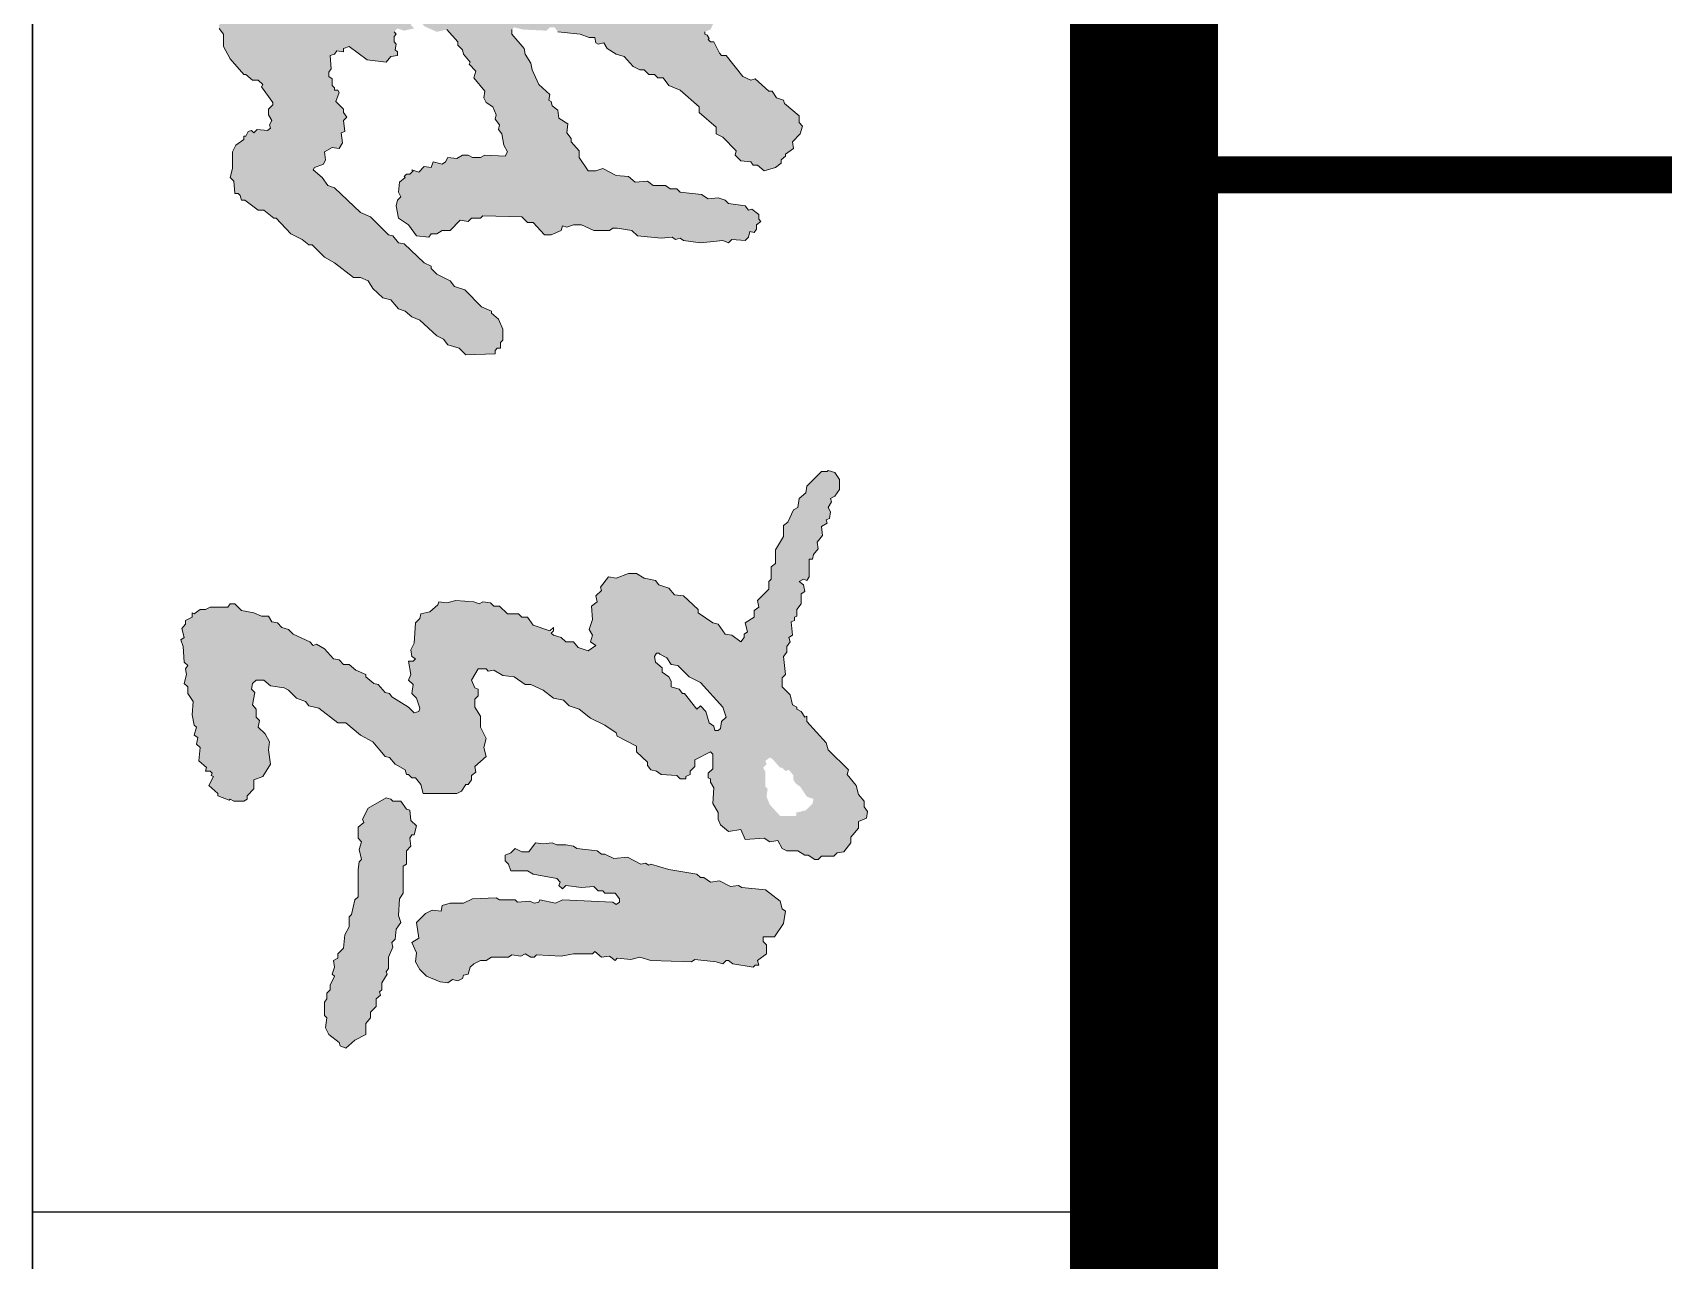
# Model space of a CAD drawing. Extents: x 2430613 to 2739493, y -1540945 to -971137.
# Drawn here: x 2622343 to 2623444, y -1208947 to -1208119 of the extents above; entities that cross this region are included whole.
import ezdxf

# ---------------------------------------------------------------- set-up
doc = ezdxf.new("R2010")
doc.units = 0
doc.header["$LTSCALE"] = 1000
doc.header["$MEASUREMENT"] = 0
doc.layers.get('0').update_dxf_attribs({"linetype": 'CONTINUOUS'})
doc.layers.add('0S-图框文字', color=51, linetype='CONTINUOUS', lineweight=18)
for name, color, linetype in [('T-TK', 157, 'CONTINUOUS'), ('图层1', 165, 'CONTINUOUS'), ('照明平面标注层', 111, 'CONTINUOUS')]:
    doc.layers.add(name, color=color, linetype=linetype)

# ---------------------------------------------------------------- blocks, each defined once
blk = doc.blocks.new('BW-23257640', base_point=(-253815.4, 366636.7))
at = {"layer": '0S-图框文字'}
h = blk.add_hatch(color=256, dxfattribs=at)
h.paths.add_polyline_path([(-253036.5, 367531), (-253050.7, 367531), (-253052.6, 367533.9), (-253064, 367536.7), (-253067.8, 367532.9), (-253076.3, 367534.8), (-253081, 367538.6), (-253086.7, 367539.5), (-253090.5, 367537.6), (-253098, 367537.6), (-253103.7, 367540.5), (-253118.9, 367540.5), (-253130.2, 367543.3), (-253140.6, 367543.3), (-253144.4, 367546.2), (-253155.8, 367546.2), (-253157.7, 367548.1), (-253173.8, 367546.2), (-253196.5, 367549), (-253200.2, 367548.1), (-253202.1, 367550.9), (-253214.4, 367549), (-253218.2, 367550.9), (-253235.3, 367550), (-253240.9, 367553.7), (-253250.4, 367552.8), (-253259.9, 367559.4), (-253259.9, 367563.2), (-253263.7, 367570.8), (-253268.4, 367575.5), (-253267.4, 367580.2), (-253277.9, 367597.3), (-253281.6, 367600.1), (-253280.7, 367603), (-253296.8, 367620.9), (-253297.7, 367623.8), (-253304.4, 367629.4), (-253306.2, 367635.1), (-253309.1, 367635.1), (-253321.4, 367645.5), (-253325.2, 367646.5), (-253332.7, 367655), (-253334.6, 367661.6), (-253338.4, 367661.6), (-253345, 367666.4), (-253351.7, 367668.3), (-253355.5, 367673), (-253364.9, 367677.7), (-253366.8, 367681.5), (-253373.4, 367681.5), (-253375.3, 367684.3), (-253380.1, 367686.2), (-253381, 367685.3), (-253382.9, 367681.5), (-253390.5, 367680.6), (-253393.3, 367683.4), (-253401.8, 367683.4), (-253404.7, 367680.6), (-253407.5, 367681.5), (-253409.4, 367673.9), (-253412.2, 367671.1), (-253419.8, 367669.2), (-253423.6, 367665.4), (-253423.6, 367643.6), (-253421.7, 367635.1), (-253423.6, 367632.3), (-253424.5, 367624.7), (-253420.8, 367616.2), (-253420.8, 367609.6), (-253417, 367606.7), (-253414.1, 367589.7), (-253409.4, 367582.1), (-253409.4, 367573.6), (-253405.6, 367566), (-253405.6, 367563.2), (-253410.4, 367560.4), (-253412.2, 367554.7), (-253418.9, 367557.5), (-253424.5, 367557.5), (-253435.9, 367568.9), (-253441.6, 367569.8), (-253443.5, 367572.7), (-253459.6, 367582.1), (-253460.5, 367585), (-253465.2, 367584), (-253469, 367588.8), (-253470.9, 367588.8), (-253481.3, 367598.2), (-253486.1, 367598.2), (-253498.4, 367605.8), (-253503.1, 367610.5), (-253503.1, 367613.4), (-253505.9, 367612.4), (-253516.3, 367617.1), (-253531.5, 367617.1), (-253536.2, 367613.4), (-253541.9, 367611.5), (-253543.8, 367606.7), (-253550.4, 367601.1), (-253550.4, 367591.6), (-253553.3, 367588.8), (-253553.3, 367576.5), (-253548.5, 367568.9), (-253544.7, 367567), (-253546.6, 367557.5), (-253544.7, 367552.8), (-253545.7, 367551.8), (-253541.9, 367547.1), (-253543.8, 367543.3), (-253556.1, 367544.3), (-253564.6, 367542.4), (-253588.3, 367542.4), (-253590.2, 367540.5), (-253595.8, 367542.4), (-253610, 367542.4), (-253611.9, 367544.3), (-253618.6, 367544.3), (-253622.3, 367550), (-253632.8, 367556.6), (-253635.6, 367555.6), (-253638.4, 367558.5), (-253640.3, 367564.1), (-253647, 367570.8), (-253664, 367579.3), (-253675.3, 367579.3), (-253679.1, 367577.4), (-253683.9, 367570.8), (-253687.6, 367570.8), (-253690.5, 367568.9), (-253694.3, 367557.5), (-253694.3, 367550.9), (-253696.2, 367549), (-253695.2, 367543.3), (-253698.1, 367538.6), (-253696.2, 367533.9), (-253698.1, 367532), (-253701.8, 367532), (-253704.7, 367529.1), (-253702.8, 367525.3), (-253705.6, 367523.5), (-253705.6, 367520.6), (-253709.4, 367516.8), (-253711.3, 367502.6), (-253714.1, 367499.8), (-253714.1, 367497), (-253710.4, 367492.2), (-253710.4, 367481.8), (-253704.7, 367471.4), (-253693.3, 367458.2), (-253691.4, 367458.2), (-253685.8, 367453.4), (-253681, 367453.4), (-253677.2, 367449.6), (-253678.2, 367447.7), (-253667.9, 367433.4), (-253672.5, 367428.8), (-253672.5, 367424.1), (-253669.7, 367419.3), (-253671.6, 367415.6), (-253670.6, 367412.7), (-253673.4, 367410.8), (-253682, 367411.8), (-253684.8, 367408.9), (-253686.7, 367410.8), (-253689.5, 367409.9), (-253691.4, 367406.1), (-253693.3, 367406.1), (-253693.3, 367403.3), (-253699.9, 367398.5), (-253702.8, 367392.8), (-253702.8, 367378.7), (-253704.7, 367371.1), (-253701.8, 367368.2), (-253700.9, 367357.8), (-253698.1, 367357.8), (-253696.2, 367355.9), (-253695.2, 367352.2), (-253692.4, 367352.2), (-253681, 367343.6), (-253676.3, 367343.6), (-253667.8, 367337), (-253665.9, 367337), (-253653.6, 367323.8), (-253644.1, 367319), (-253638.4, 367314.3), (-253635.6, 367314.3), (-253625.2, 367303.9), (-253616.7, 367299.2), (-253600.6, 367286.9), (-253594.9, 367286.9), (-253588.3, 367284), (-253584.5, 367277.4), (-253576, 367269.8), (-253569.3, 367267.9), (-253562.7, 367260.4), (-253557, 367258.5), (-253551.4, 367253.7), (-253544.7, 367250.9), (-253530.5, 367237.6), (-253524.9, 367234.8), (-253521.1, 367230.1), (-253511.6, 367227.2), (-253505.9, 367221.6), (-253481.3, 367222.5), (-253481.3, 367225.3), (-253479.4, 367227.2), (-253476.6, 367227.2), (-253476.6, 367232), (-253474.7, 367233.9), (-253474.7, 367243.3), (-253478.5, 367251.8), (-253484.2, 367256.6), (-253484.2, 367258.5), (-253492.7, 367262.2), (-253506.9, 367276.4), (-253515.4, 367279.3), (-253519.2, 367284), (-253530.5, 367289.7), (-253535.3, 367294.4), (-253535.3, 367296.3), (-253541, 367299.2), (-253558, 367315.2), (-253562.7, 367316.2), (-253567.5, 367321.9), (-253571.2, 367322.8), (-253586.4, 367338), (-253594.9, 367341.7), (-253616.7, 367362.6), (-253622.3, 367364.5), (-253627.1, 367371.1), (-253634.6, 367377.7), (-253633.7, 367379.6), (-253626.1, 367382.4), (-253624.2, 367386.2), (-253625.2, 367392.8), (-253618.6, 367396.6), (-253612.9, 367395.7), (-253610, 367400.4), (-253611, 367408.9), (-253608.1, 367409.9), (-253609.1, 367419.3), (-253606.3, 367422.2), (-253609.1, 367426), (-253609.1, 367428.8), (-253615.7, 367435.4), (-253612.9, 367443), (-253613.8, 367444.9), (-253616.7, 367444.9), (-253616.7, 367446.8), (-253618.6, 367448.7), (-253618.6, 367454.4), (-253621.4, 367456.3), (-253621.4, 367460), (-253619.5, 367462.9), (-253620.5, 367474.2), (-253616.7, 367475.2), (-253614.8, 367478), (-253609.1, 367477.1), (-253609.1, 367479.9), (-253604.4, 367481.8), (-253589.2, 367470.5), (-253573.1, 367468.6), (-253569.3, 367473.3), (-253563.7, 367474.2), (-253563.7, 367477.1), (-253565.6, 367479), (-253564.6, 367483.7), (-253566.5, 367485.6), (-253566.5, 367490.3), (-253564.6, 367492.2), (-253566.5, 367494.1), (-253563.7, 367497), (-253558, 367495.1), (-253549.5, 367497), (-253552.3, 367499.8), (-253551.4, 367504.5), (-253543.8, 367502.6), (-253541, 367498.8), (-253530.5, 367494.1), (-253522, 367496), (-253512.6, 367485.6), (-253512.6, 367482.8), (-253508.8, 367479), (-253507.8, 367475.2), (-253502.2, 367468.6), (-253503.1, 367466.7), (-253497.4, 367461), (-253499.3, 367455.3), (-253489.8, 367444), (-253490.8, 367438.3), (-253488.9, 367434.5), (-253483.2, 367430.7), (-253480.4, 367424.1), (-253481.3, 367420.3), (-253477.5, 367415.6), (-253478.5, 367411.8), (-253475.7, 367408), (-253473.8, 367398.5), (-253470.9, 367392.8), (-253472.8, 367389.1), (-253489.8, 367390), (-253493.6, 367388.1), (-253500.3, 367388.1), (-253504, 367390), (-253508.8, 367390), (-253513.5, 367387.2), (-253521.1, 367388.1), (-253523, 367384.3), (-253525.8, 367382.4), (-253533.4, 367384.3), (-253535.3, 367379.6), (-253541, 367380.5), (-253545.7, 367375.8), (-253549.9, 367377.2), (-253553.3, 367373.9), (-253556.1, 367373.9), (-253558, 367372), (-253557, 367371.1), (-253561.8, 367367.3), (-253562.7, 367358.8), (-253560.8, 367355), (-253563.7, 367352.2), (-253564.6, 367347.4), (-253562.7, 367337), (-253554.2, 367331.3), (-253547.6, 367321.9), (-253537.2, 367320.9), (-253535.3, 367323.8), (-253530.5, 367323.8), (-253525.8, 367326.6), (-253519.2, 367326.6), (-253510.7, 367335.1), (-253504, 367334.2), (-253501.2, 367337), (-253493.6, 367337), (-253491.7, 367338.9), (-253458.6, 367338), (-253453.9, 367333.2), (-253449.2, 367333.2), (-253439.7, 367322.8), (-253434, 367322.8), (-253425.5, 367326.6), (-253424.5, 367330.4), (-253420.8, 367329.4), (-253415.1, 367331.3), (-253408.5, 367331.3), (-253398, 367326.6), (-253384.8, 367326.6), (-253382, 367328.5), (-253378.2, 367328.5), (-253365.9, 367326.6), (-253361.1, 367321.9), (-253341.3, 367320), (-253331.8, 367320.9), (-253329, 367319), (-253325.2, 367320), (-253322.3, 367318.1), (-253308.1, 367316.2), (-253289.2, 367318.1), (-253284.5, 367316.2), (-253281.6, 367319), (-253270.3, 367318.1), (-253267.4, 367320.9), (-253266.5, 367325.7), (-253262.7, 367324.7), (-253260.8, 367327.5), (-253260.8, 367331.3), (-253257, 367334.2), (-253258.9, 367336.1), (-253258.9, 367339.9), (-253264.6, 367344.6), (-253267.4, 367343.6), (-253270.3, 367347.4), (-253284.5, 367349.3), (-253287.3, 367352.2), (-253293, 367354), (-253301.5, 367353.1), (-253307.2, 367356.9), (-253325.2, 367358.8), (-253328, 367361.6), (-253333.7, 367361.6), (-253337.5, 367364.5), (-253347.9, 367364.5), (-253352.6, 367368.2), (-253363, 367367.3), (-253368.7, 367372), (-253379.1, 367373), (-253390.5, 367378.7), (-253396.2, 367376.8), (-253402.8, 367376.8), (-253410.4, 367388.1), (-253410.4, 367393.8), (-253417, 367401.4), (-253417, 367404.2), (-253420.8, 367408.9), (-253419.8, 367416.5), (-253427.4, 367421.2), (-253428.3, 367427.9), (-253433.1, 367431.7), (-253434, 367435.4), (-253435.9, 367436.4), (-253435, 367441.1), (-253444.4, 367449.6), (-253450.1, 367461.9), (-253451, 367467.6), (-253455.8, 367475.2), (-253456.7, 367479.9), (-253467.1, 367492.2), (-253467.1, 367496), (-253465.2, 367497.9), (-253457.7, 367496), (-253437.8, 367495.1), (-253435, 367497.9), (-253431.2, 367497.9), (-253428.3, 367494.1), (-253409.4, 367492.2), (-253401.8, 367489.4), (-253397.1, 367489.4), (-253396.2, 367484.7), (-253394.3, 367483.7), (-253389.5, 367484.7), (-253386.7, 367479.9), (-253379.1, 367475.2), (-253372.5, 367473.3), (-253364.9, 367464.8), (-253359.2, 367461.9), (-253355.5, 367461.9), (-253351.7, 367458.2), (-253346.9, 367458.2), (-253344.1, 367455.3), (-253339.4, 367455.3), (-253334.6, 367448.7), (-253325.2, 367444.9), (-253309.1, 367430.7), (-253309.1, 367426), (-253294.9, 367413.7), (-253294.9, 367408), (-253289.2, 367405.2), (-253277.9, 367393.8), (-253278.8, 367390), (-253274.1, 367385.3), (-253265.6, 367384.3), (-253263.7, 367381.5), (-253259.9, 367381.5), (-253254.2, 367376.8), (-253244.7, 367379.6), (-253240, 367383.4), (-253240, 367386.2), (-253236.2, 367389.1), (-253236.2, 367391), (-253229.6, 367395.7), (-253230.5, 367401.4), (-253223.9, 367408), (-253222, 367414.6), (-253224.9, 367417.5), (-253224.9, 367423.1), (-253237.2, 367433.5), (-253238.1, 367436.4), (-253243.8, 367438.3), (-253247.6, 367444), (-253250.4, 367444), (-253261.8, 367454.4), (-253265.6, 367453.4), (-253272.2, 367456.3), (-253286.4, 367474.2), (-253290.2, 367474.2), (-253292.1, 367476.1), (-253296.8, 367485.6), (-253299.6, 367485.6), (-253301.5, 367487.5), (-253300.6, 367488.4), (-253302.5, 367491.3), (-253304.4, 367492.2), (-253304.4, 367494.1), (-253299.6, 367496), (-253296.8, 367501.7), (-253288.3, 367501.7), (-253282.6, 367506.4), (-253276.9, 367505.5), (-253273.1, 367507.4), (-253266.5, 367507.4), (-253256.1, 367512.1), (-253240.9, 367508.3), (-253239.1, 367514), (-253235.3, 367514.9), (-253229.6, 367511.1), (-253222, 367512.1), (-253213.5, 367509.3), (-253208.8, 367509.3), (-253206.9, 367507.4), (-253170, 367506.4), (-253166.2, 367511.1), (-253162.4, 367511.1), (-253160.5, 367515.9), (-253147.3, 367514), (-253133.1, 367516.8), (-253124.5, 367514), (-253119.8, 367516.8), (-253110.3, 367514.9), (-253101.8, 367515.9), (-253096.1, 367512.1), (-253092.4, 367514.9), (-253085.7, 367514.9), (-253081, 367511.1), (-253079.1, 367513), (-253073.4, 367511.1), (-253042.2, 367513), (-253029.9, 367510.2), (-253025.2, 367506.4), (-253019.5, 367508.3), (-253013.8, 367513), (-253012.9, 367519.7), (-253028, 367529.1), (-253031.8, 367528.2)])
h.paths.add_polyline_path([(-253315.7, 367555.6), (-253318.5, 367558.5), (-253333.7, 367559.4), (-253337.5, 367563.2), (-253340.3, 367562.3), (-253346, 367565.1), (-253350.7, 367563.2), (-253353.6, 367566), (-253353.6, 367567.9), (-253356.4, 367568.9), (-253361.1, 367574.6), (-253362.1, 367579.3), (-253367.8, 367586.9), (-253370.6, 367596.3), (-253369.7, 367600.1), (-253373.4, 367602), (-253372.5, 367610.5), (-253375.3, 367614.3), (-253373.4, 367618.1), (-253370.6, 367619), (-253369.7, 367618.1), (-253364, 367618.1), (-253360.2, 367615.3), (-253357.4, 367615.3), (-253346, 367600.1), (-253343.2, 367600.1), (-253337.5, 367595.4), (-253333.7, 367594.4), (-253323.3, 367585), (-253317.6, 367572.7), (-253311, 367571.7), (-253305.3, 367562.3), (-253304.4, 367558.5), (-253308.1, 367555.6)], flags=16)
h = blk.add_hatch(color=256, dxfattribs=at)
h.paths.add_polyline_path([(-253232.4, 366934.8), (-253239.1, 366941.4), (-253239.1, 366949), (-253236.2, 366951.8), (-253238.1, 366967), (-253235.3, 366970.8), (-253235.3, 366975.5), (-253232.4, 366979.3), (-253233.4, 366983.1), (-253230.5, 366985), (-253231.5, 366996.3), (-253228.6, 366997.3), (-253228.6, 367000.1), (-253226.7, 367001), (-253226.7, 367006.7), (-253223, 367011.5), (-253223, 367020), (-253220.1, 367021.9), (-253221.1, 367027.5), (-253224.9, 367030.4), (-253221.1, 367032.3), (-253218.2, 367031.3), (-253216.3, 367034.2), (-253216.3, 367049.3), (-253213.5, 367049.3), (-253212.6, 367053.1), (-253208.8, 367057.8), (-253209.7, 367063.5), (-253205, 367069.2), (-253205.9, 367076.8), (-253201.2, 367079.6), (-253202.1, 367082.4), (-253199.3, 367083.4), (-253198.4, 367089.1), (-253200.2, 367092.8), (-253197.4, 367097.6), (-253198.4, 367100.4), (-253194.6, 367102.3), (-253190.8, 367108), (-253190.8, 367116.5), (-253194.6, 367122.2), (-253200.2, 367124.1), (-253201.2, 367123.1), (-253205.9, 367123.1), (-253218.2, 367110.8), (-253219.2, 367105.1), (-253224.9, 367100.4), (-253225.8, 367092.8), (-253229.6, 367090.9), (-253234.3, 367080.5), (-253238.1, 367077.7), (-253238.1, 367068.2), (-253244.7, 367056.9), (-253244.7, 367045.5), (-253248.5, 367042.7), (-253248.5, 367032.3), (-253250.4, 367030.4), (-253250.4, 367023.8), (-253259.9, 367014.3), (-253258.9, 367008.6), (-253262.7, 367005.8), (-253262.7, 367000.1), (-253270.3, 366995.4), (-253268.4, 366987.8), (-253271.2, 366985.9), (-253271.2, 366983.1), (-253274.1, 366979.3), (-253281.6, 366985), (-253287.3, 366985.9), (-253293, 366994.4), (-253297.7, 366995.4), (-253310, 367003.9), (-253310, 367006.7), (-253322.3, 367018.1), (-253329.9, 367019), (-253334.6, 367024.7), (-253343.2, 367027.5), (-253346, 367031.3), (-253355.5, 367033.2), (-253362.1, 367037), (-253368.7, 367037), (-253379.1, 367033.2), (-253385.7, 367034.2), (-253392.4, 367025.6), (-253391.4, 367022.8), (-253396.2, 367018.1), (-253395.2, 367013.3), (-253399.9, 367009.6), (-253399, 366998.2), (-253401.8, 366989.7), (-253399, 366985), (-253400.9, 366979.3), (-253396.2, 366976.4), (-253402.8, 366971.7), (-253411.3, 366974.5), (-253415.1, 366979.3), (-253421.7, 366979.3), (-253425.5, 366983.1), (-253432.1, 366985), (-253435.4, 366988.3), (-253435, 366988.7), (-253449.2, 366993.5), (-253453.9, 367000.1), (-253458.6, 367000.1), (-253461.5, 367002.9), (-253470.9, 367002.9), (-253477.5, 367009.6), (-253482.3, 367009.6), (-253485.1, 367012.4), (-253491.7, 367013.3), (-253494.6, 367011.5), (-253499.3, 367013.3), (-253514.5, 367014.3), (-253522, 367012.4), (-253528.7, 367013.3), (-253529.6, 367010.5), (-253536.2, 367004.8), (-253543.8, 367002.9), (-253544.7, 366999.1), (-253548.5, 366995.4), (-253549.5, 366978.3), (-253552.3, 366972.6), (-253551.4, 366967), (-253548.5, 366965.1), (-253550.4, 366963.2), (-253554.2, 366963.2), (-253552.3, 366951.8), (-253554.2, 366947.1), (-253550.4, 366943.3), (-253551.4, 366935.7), (-253547.6, 366932), (-253544.7, 366923.4), (-253545.7, 366920.6), (-253549.5, 366919.6), (-253554.2, 366924.4), (-253568.4, 366932.9), (-253570.3, 366935.7), (-253574.1, 366936.7), (-253579.8, 366943.3), (-253583.5, 366944.3), (-253590.2, 366949.9), (-253590.2, 366951.8), (-253598.7, 366955.6), (-253604.4, 366960.3), (-253609.1, 366960.3), (-253612.9, 366964.1), (-253617.6, 366965.1), (-253625.2, 366973.6), (-253631.8, 366977.4), (-253634.6, 366976.4), (-253637.5, 366979.3), (-253651.7, 366985.9), (-253655.5, 366989.7), (-253661.1, 366991.6), (-253664.9, 366995.4), (-253669.7, 366996.3), (-253672.5, 367001), (-253678.2, 367001), (-253684.8, 367003.9), (-253695.2, 367005.8), (-253700.9, 367011.5), (-253704.7, 367011.5), (-253706.6, 367008.6), (-253721.7, 367008.6), (-253725.5, 367006.7), (-253730.2, 367006.7), (-253735, 367002.9), (-253736.9, 367003.9), (-253736.9, 367000.1), (-253742.5, 366997.3), (-253742.5, 366994.4), (-253745.4, 366990.6), (-253743.5, 366983.1), (-253746.3, 366981.2), (-253744.4, 366975.5), (-253743.5, 366962.2), (-253740.6, 366959.4), (-253742.5, 366956.6), (-253741.6, 366951.8), (-253743.5, 366944.3), (-253740.6, 366941.4), (-253740.6, 366935.7), (-253735.9, 366929.1), (-253736.9, 366917.8), (-253735, 366909.2), (-253733.1, 366907.3), (-253735, 366900.7), (-253732.1, 366898.8), (-253733.1, 366893.2), (-253730.2, 366890.3), (-253731.2, 366879), (-253724.6, 366873.3), (-253725.5, 366870.4), (-253721.7, 366870.4), (-253719.8, 366868.5), (-253720.8, 366866.7), (-253718.9, 366865.7), (-253722.7, 366858.1), (-253715.1, 366851.5), (-253715.1, 366849.6), (-253705.6, 366845.8), (-253704.7, 366846.8), (-253701.8, 366844.9), (-253693.3, 366844.9), (-253690.5, 366846.8), (-253690.5, 366849.6), (-253684.8, 366855.3), (-253684.8, 366862.9), (-253677.2, 366865.7), (-253670.6, 366876.1), (-253672.5, 366888.4), (-253671.6, 366895), (-253675.3, 366901.7), (-253681, 366907.3), (-253680.1, 366913), (-253682.9, 366915.9), (-253682.9, 366922.5), (-253685.8, 366926.3), (-253683.9, 366936.7), (-253686.7, 366939.5), (-253685.8, 366944.3), (-253682.9, 366947.1), (-253676.3, 366947.1), (-253670.6, 366942.4), (-253659.3, 366940.5), (-253655.5, 366938.6), (-253648.8, 366932), (-253641.3, 366929.1), (-253638.4, 366925.3), (-253629.9, 366923.4), (-253613.8, 366911.1), (-253607.2, 366911.1), (-253594.9, 366900.7), (-253584.5, 366895), (-253574.1, 366882.7), (-253570.3, 366881.8), (-253565.6, 366876.1), (-253557, 366871.4), (-253556.1, 366867.6), (-253554.2, 366867.6), (-253551.4, 366864.8), (-253548.5, 366864.8), (-253543.8, 366859.1), (-253541.9, 366851.5), (-253513.5, 366851.5), (-253509.7, 366853.4), (-253505.9, 366859.1), (-253504, 366859.1), (-253501.2, 366862.9), (-253501.2, 366866.7), (-253497.4, 366869.5), (-253498.4, 366874.2), (-253488.9, 366882.7), (-253490.8, 366890.3), (-253488.9, 366897.9), (-253493.6, 366907.3), (-253493.6, 366916.8), (-253498.4, 366924.4), (-253498.4, 366931), (-253495.5, 366933.8), (-253495.5, 366939.5), (-253498.4, 366940.5), (-253501.2, 366947.1), (-253495.5, 366956.6), (-253488.9, 366956.6), (-253487, 366954.7), (-253482.3, 366955.6), (-253474.7, 366950.9), (-253465.2, 366949.9), (-253455.8, 366943.3), (-253451, 366943.3), (-253440.6, 366938.6), (-253432.1, 366932), (-253423.6, 366930.1), (-253418.9, 366925.3), (-253410.4, 366922.5), (-253400.9, 366914.9), (-253388.6, 366909.2), (-253379.1, 366902.6), (-253378.2, 366899.8), (-253362.1, 366891.3), (-253362.1, 366886.5), (-253352.6, 366878), (-253352.6, 366875.2), (-253349.8, 366871.4), (-253345, 366870.4), (-253341.3, 366867.6), (-253328, 366866.7), (-253325.2, 366863.8), (-253320.4, 366863.8), (-253320.4, 366865.7), (-253316.7, 366867.6), (-253316.7, 366870.4), (-253312.9, 366874.2), (-253312.9, 366879.9), (-253299.6, 366886.5), (-253297.7, 366884.6), (-253297.7, 366872.3), (-253301.5, 366868.5), (-253301.5, 366864.8), (-253299.6, 366863.8), (-253299.6, 366861), (-253296.8, 366856.2), (-253297.7, 366843), (-253293, 366835.4), (-253293, 366829.7), (-253291.1, 366825), (-253284.5, 366819.3), (-253274.1, 366821.2), (-253270.3, 366812.7), (-253254.2, 366813.7), (-253249.5, 366810.8), (-253242.8, 366811.8), (-253239.1, 366805.1), (-253235.3, 366803.2), (-253225.8, 366803.2), (-253220.1, 366799.5), (-253217.3, 366799.5), (-253211.6, 366795.7), (-253208.8, 366795.7), (-253205.9, 366798.5), (-253195.5, 366798.5), (-253192.7, 366801.3), (-253187, 366802.3), (-253181.3, 366809.9), (-253181.3, 366814.6), (-253174.7, 366822.2), (-253174.7, 366827.8), (-253168.1, 366830.7), (-253167.1, 366836.4), (-253170, 366840.2), (-253170, 366844.9), (-253174.7, 366850.6), (-253176.6, 366858.1), (-253184.2, 366867.6), (-253183.2, 366871.4), (-253200.2, 366888.4), (-253202.1, 366894.1), (-253218.2, 366912.1), (-253218.2, 366916.8), (-253220.1, 366915.9), (-253223, 366920.6), (-253226.7, 366922.5), (-253226.7, 366924.4), (-253230.5, 366926.3)])
h.paths.add_polyline_path([(-253340.3, 366953.7), (-253340.3, 366957.5), (-253346, 366962.2), (-253346.9, 366967), (-253345, 366969.8), (-253343.2, 366969.8), (-253342.2, 366968.9), (-253336.5, 366966), (-253332.7, 366960.3), (-253327.1, 366959.4), (-253317.6, 366949.9), (-253308.1, 366945.2), (-253289.2, 366924.4), (-253286.4, 366915.9), (-253290.2, 366912.1), (-253291.1, 366906.4), (-253293, 366904.5), (-253295.8, 366904.5), (-253296.8, 366908.3), (-253300.6, 366911.1), (-253303.4, 366920.6), (-253308.1, 366925.3), (-253311, 366922.5), (-253321.4, 366935.7), (-253323.3, 366935.7), (-253326.1, 366939.5), (-253332.7, 366941.4), (-253332.7, 366946.1), (-253334.6, 366949.9)], flags=16)
h.paths.add_polyline_path([(-253253.2, 366879), (-253249.5, 366881.8), (-253247.6, 366880.8), (-253240.9, 366873.3), (-253239.1, 366873.3), (-253236.2, 366870.4), (-253233.4, 366871.4), (-253229.6, 366866.7), (-253229.6, 366862.9), (-253227.7, 366860), (-253223.9, 366857.2), (-253218.2, 366848.7), (-253212.6, 366846.8), (-253213.5, 366843), (-253219.2, 366837.3), (-253227.8, 366835.1), (-253226.7, 366833.5), (-253227.7, 366832.6), (-253240.9, 366832.6), (-253249.5, 366842), (-253252.3, 366848.7), (-253251.4, 366855.3), (-253253.2, 366857.2), (-253253.2, 366869.5), (-253255.1, 366873.3), (-253252.3, 366876.1)], flags=16)
for points in [[(-253558.9, 366790), (-253556.1, 366791.9), (-253556.1, 366803.2), (-253552.3, 366807), (-253553.3, 366813.7), (-253551.4, 366816.5), (-253549.5, 366816.5), (-253547.6, 366824.1), (-253552.3, 366828.8), (-253553.3, 366837.3), (-253556.1, 366838.3), (-253560.8, 366844.9), (-253567.5, 366844.9), (-253569.3, 366846.8), (-253573.1, 366847.7), (-253588.3, 366839.2), (-253593, 366829.7), (-253592.1, 366826.9), (-253596.8, 366823.1), (-253596.8, 366813.7), (-253594, 366810.8), (-253595.8, 366804.2), (-253594, 366795.7), (-253595.8, 366793.8), (-253596.8, 366787.2), (-253596.8, 366764.4), (-253599.6, 366761.6), (-253602.5, 366749.3), (-253604.4, 366747.4), (-253604.4, 366738.9), (-253608.1, 366732.3), (-253609.1, 366720.9), (-253613.8, 366716.2), (-253613.8, 366712.4), (-253617.6, 366710.5), (-253616.7, 366704.8), (-253618.6, 366699.1), (-253616.7, 366697.2), (-253620.5, 366689.7), (-253620.5, 366685.9), (-253623.3, 366683), (-253623.3, 366678.3), (-253625.2, 366675.5), (-253625.2, 366664.1), (-253623.3, 366662.2), (-253624.2, 366653.7), (-253621.4, 366648), (-253612.9, 366641.4), (-253611.9, 366638.6), (-253607.2, 366636.7), (-253599.6, 366643.3), (-253590.2, 366648), (-253590.2, 366657.5), (-253586.4, 366662.2), (-253586.4, 366667), (-253581.6, 366671.7), (-253581.6, 366678.3), (-253577.9, 366681.2), (-253578.8, 366684), (-253576.9, 366685.9), (-253576.9, 366691.6), (-253572.2, 366699.1), (-253573.1, 366701), (-253571.2, 366703.9), (-253571.2, 366713.3), (-253567.5, 366721.9), (-253568.4, 366725.6), (-253565.6, 366728.5), (-253564.6, 366737), (-253560.8, 366742.7), (-253562.7, 366748.4), (-253561.8, 366762.5), (-253558.9, 366767.3)], [(-253240.9, 366760.7), (-253253.2, 366770.1), (-253273.1, 366772), (-253276, 366773.9), (-253282.6, 366773), (-253292.1, 366777.7), (-253299.6, 366776.7), (-253305.3, 366780.5), (-253308.1, 366780.5), (-253311, 366783.4), (-253334.6, 366787.2), (-253349.8, 366791.9), (-253351.7, 366790.9), (-253354.5, 366792.8), (-253358.3, 366791.9), (-253369.7, 366797.6), (-253381, 366796.6), (-253388.6, 366800.4), (-253391.4, 366800.4), (-253395.2, 366803.2), (-253412.2, 366805.1), (-253415.1, 366807), (-253421.7, 366808), (-253429.3, 366808), (-253433.1, 366809.9), (-253440.6, 366808.9), (-253447.3, 366809.9), (-253452.9, 366802.3), (-253458.6, 366802.3), (-253464.3, 366805.1), (-253468.1, 366801.3), (-253472.8, 366799.5), (-253472.8, 366794.7), (-253470, 366791.9), (-253468.1, 366786.2), (-253453.9, 366786.2), (-253449.2, 366783.4), (-253429.3, 366779.6), (-253426.4, 366776.7), (-253427.4, 366773.9), (-253424.5, 366771.1), (-253421.7, 366773.9), (-253408.5, 366772), (-253398, 366773), (-253394.3, 366769.2), (-253390.5, 366769.2), (-253388.6, 366767.3), (-253380.1, 366767.3), (-253376.3, 366762.5), (-253376.3, 366759.7), (-253379.1, 366757.8), (-253382, 366759.7), (-253424.5, 366761.6), (-253430.2, 366758.8), (-253443.5, 366761.6), (-253444.4, 366759.7), (-253448.2, 366758.8), (-253452, 366760.7), (-253462.4, 366759.7), (-253464.3, 366761.6), (-253477.5, 366761.6), (-253480.4, 366763.5), (-253500.3, 366762.5), (-253507.8, 366758.8), (-253519.2, 366758.8), (-253525.8, 366756.9), (-253526.8, 366752.1), (-253534.3, 366753.1), (-253540, 366750.2), (-253547.6, 366742.7), (-253545.7, 366729.4), (-253551.4, 366725.6), (-253547.6, 366717.1), (-253548.5, 366709.5), (-253544.7, 366702.9), (-253539.1, 366697.2), (-253527.7, 366692.5), (-253521.1, 366691.6), (-253517.3, 366694.4), (-253512.6, 366693.5), (-253508.8, 366695.4), (-253507.8, 366698.2), (-253504, 366699.1), (-253502.2, 366704.8), (-253499.3, 366707.7), (-253493.6, 366710.5), (-253488.9, 366710.5), (-253484.2, 366713.3), (-253470, 366713.3), (-253467.1, 366715.2), (-253459.6, 366714.3), (-253455.8, 366716.2), (-253451, 366713.3), (-253448.2, 366713.3), (-253446.3, 366715.2), (-253425.5, 366714.3), (-253415.1, 366716.2), (-253399, 366716.2), (-253397.1, 366718.1), (-253391.4, 366713.3), (-253384.8, 366714.3), (-253380.1, 366710.5), (-253378.2, 366712.4), (-253366.8, 366711.4), (-253359.2, 366713.3), (-253349.8, 366710.5), (-253315.7, 366709.5), (-253312.9, 366711.4), (-253294.9, 366709.5), (-253289.2, 366707.7), (-253286.4, 366710.5), (-253284.5, 366710.5), (-253280.7, 366707.7), (-253263.7, 366704.8), (-253261.8, 366706.7), (-253258.9, 366706.7), (-253259.9, 366710.5), (-253252.3, 366716.2), (-253252.3, 366723.7), (-253255.1, 366726.6), (-253255.1, 366730.4), (-253245.7, 366730.4), (-253238.1, 366741.7), (-253236.2, 366752.1), (-253239.1, 366754)]]:
    blk.add_hatch(color=256, dxfattribs=at).paths.add_polyline_path(points)
for points in [[(-253304.4, 367494.1), (-253304.4, 367492.2), (-253302.5, 367491.3), (-253300.6, 367488.4), (-253301.5, 367487.5), (-253299.6, 367485.6), (-253296.8, 367485.6), (-253292.1, 367476.1), (-253290.2, 367474.2), (-253286.4, 367474.2), (-253272.2, 367456.3), (-253265.6, 367453.4), (-253261.8, 367454.4), (-253250.4, 367444), (-253247.6, 367444), (-253243.8, 367438.3), (-253238.1, 367436.4), (-253237.2, 367433.5), (-253224.9, 367423.1), (-253224.9, 367417.5), (-253222, 367414.6), (-253223.9, 367408), (-253230.5, 367401.4), (-253229.6, 367395.7), (-253236.2, 367391), (-253236.2, 367389.1), (-253240, 367386.2), (-253240, 367383.4), (-253244.7, 367379.6), (-253254.2, 367376.8), (-253259.9, 367381.5), (-253263.7, 367381.5), (-253265.6, 367384.3), (-253274.1, 367385.3), (-253278.8, 367390), (-253277.9, 367393.8), (-253289.2, 367405.2), (-253294.9, 367408), (-253294.9, 367413.7), (-253309.1, 367426), (-253309.1, 367430.7), (-253325.2, 367444.9), (-253334.6, 367448.7), (-253339.4, 367455.3), (-253344.1, 367455.3), (-253346.9, 367458.2), (-253351.7, 367458.2), (-253355.5, 367461.9), (-253359.2, 367461.9), (-253364.9, 367464.8), (-253372.5, 367473.3), (-253379.1, 367475.2), (-253386.7, 367479.9), (-253389.5, 367484.7), (-253394.3, 367483.7), (-253396.2, 367484.7), (-253397.1, 367489.4), (-253401.8, 367489.4), (-253409.4, 367492.2), (-253428.3, 367494.1)], [(-253467.1, 367496), (-253467.1, 367492.2), (-253456.7, 367479.9), (-253455.8, 367475.2), (-253451, 367467.6), (-253450.1, 367461.9), (-253444.4, 367449.6), (-253435, 367441.1), (-253435.9, 367436.4), (-253434, 367435.4), (-253433.1, 367431.7), (-253428.3, 367427.9), (-253427.4, 367421.2), (-253419.8, 367416.5), (-253420.8, 367408.9), (-253417, 367404.2), (-253417, 367401.4), (-253410.4, 367393.8), (-253410.4, 367388.1), (-253402.8, 367376.8), (-253396.2, 367376.8), (-253390.5, 367378.7), (-253379.1, 367373), (-253368.7, 367372), (-253363, 367367.3), (-253352.6, 367368.2), (-253347.9, 367364.5), (-253337.5, 367364.5), (-253333.7, 367361.6), (-253328, 367361.6), (-253325.2, 367358.8), (-253307.2, 367356.9), (-253301.5, 367353.1), (-253293, 367354), (-253287.3, 367352.2), (-253284.5, 367349.3), (-253270.3, 367347.4), (-253267.4, 367343.6), (-253264.6, 367344.6), (-253258.9, 367339.9), (-253258.9, 367336.1), (-253257, 367334.2), (-253260.8, 367331.3), (-253260.8, 367327.5), (-253262.7, 367324.7), (-253266.5, 367325.7), (-253267.4, 367320.9), (-253270.3, 367318.1), (-253281.6, 367319), (-253284.5, 367316.2), (-253289.2, 367318.1), (-253308.1, 367316.2), (-253322.3, 367318.1), (-253325.2, 367320), (-253329, 367319), (-253331.8, 367320.9), (-253341.3, 367320), (-253361.1, 367321.9), (-253365.9, 367326.6), (-253378.2, 367328.5), (-253382, 367328.5), (-253384.8, 367326.6), (-253398, 367326.6), (-253408.5, 367331.3), (-253415.1, 367331.3), (-253420.8, 367329.4), (-253424.5, 367330.4), (-253425.5, 367326.6), (-253434, 367322.8), (-253439.7, 367322.8), (-253449.2, 367333.2), (-253453.9, 367333.2), (-253458.6, 367338), (-253491.7, 367338.9), (-253493.6, 367337), (-253501.2, 367337), (-253504, 367334.2), (-253510.7, 367335.1), (-253519.2, 367326.6), (-253525.8, 367326.6), (-253530.5, 367323.8), (-253535.3, 367323.8), (-253537.2, 367320.9), (-253547.6, 367321.9), (-253554.2, 367331.3), (-253562.7, 367337), (-253564.6, 367347.4), (-253563.7, 367352.2), (-253560.8, 367355), (-253562.7, 367358.8), (-253561.8, 367367.3), (-253557, 367371.1), (-253558, 367372), (-253556.1, 367373.9), (-253553.3, 367373.9), (-253550.4, 367376.8), (-253551.4, 367377.7), (-253545.7, 367375.8), (-253541, 367380.5), (-253535.3, 367379.6), (-253533.4, 367384.3), (-253525.8, 367382.4), (-253523, 367384.3), (-253521.1, 367388.1), (-253513.5, 367387.2), (-253508.8, 367390), (-253504, 367390), (-253500.3, 367388.1), (-253493.6, 367388.1), (-253489.8, 367390), (-253472.8, 367389.1), (-253470.9, 367392.8), (-253473.8, 367398.5), (-253475.7, 367408), (-253478.5, 367411.8), (-253477.5, 367415.6), (-253481.3, 367420.3), (-253480.4, 367424.1), (-253483.2, 367430.7), (-253488.9, 367434.5), (-253490.8, 367438.3), (-253489.8, 367444), (-253499.3, 367455.3), (-253497.4, 367461), (-253503.1, 367466.7), (-253502.2, 367468.6), (-253507.8, 367475.2), (-253508.8, 367479), (-253512.6, 367482.8), (-253512.6, 367485.6), (-253522, 367496)], [(-253566.5, 367494.1), (-253564.6, 367492.2), (-253566.5, 367490.3), (-253566.5, 367485.6), (-253564.6, 367483.7), (-253565.6, 367479), (-253563.7, 367477.1), (-253563.7, 367474.2), (-253569.3, 367473.3), (-253573.1, 367468.6), (-253589.2, 367470.5), (-253604.4, 367481.8), (-253609.1, 367479.9), (-253609.1, 367477.1), (-253614.8, 367478), (-253616.7, 367475.2), (-253620.5, 367474.2), (-253619.5, 367462.9), (-253621.4, 367460), (-253621.4, 367456.3), (-253618.6, 367454.4), (-253618.6, 367448.7), (-253616.7, 367446.8), (-253616.7, 367444.9), (-253613.8, 367444.9), (-253612.9, 367443), (-253615.7, 367435.4), (-253609.1, 367428.8), (-253609.1, 367426), (-253606.3, 367422.2), (-253609.1, 367419.3), (-253608.1, 367409.9), (-253611, 367408.9), (-253610, 367400.4), (-253612.9, 367395.7), (-253618.6, 367396.6), (-253625.2, 367392.8), (-253624.2, 367386.2), (-253626.1, 367382.4), (-253633.7, 367379.6), (-253634.6, 367377.7), (-253627.1, 367371.1), (-253622.3, 367364.5), (-253616.7, 367362.6), (-253594.9, 367341.7), (-253586.4, 367338), (-253571.2, 367322.8), (-253567.5, 367321.9), (-253562.7, 367316.2), (-253558, 367315.2), (-253541, 367299.2), (-253535.3, 367296.3), (-253535.3, 367294.4), (-253530.5, 367289.7), (-253519.2, 367284), (-253515.4, 367279.3), (-253506.9, 367276.4), (-253492.7, 367262.2), (-253484.2, 367258.5), (-253484.2, 367256.6), (-253478.5, 367251.8), (-253474.7, 367243.3), (-253474.7, 367233.9), (-253476.6, 367232), (-253476.6, 367227.2), (-253479.4, 367227.2), (-253481.3, 367225.3), (-253481.3, 367222.5), (-253505.9, 367221.6), (-253511.6, 367227.2), (-253521.1, 367230.1), (-253524.9, 367234.8), (-253530.5, 367237.6), (-253544.7, 367250.9), (-253551.4, 367253.7), (-253557, 367258.5), (-253562.7, 367260.4), (-253569.3, 367267.9), (-253576, 367269.8), (-253584.5, 367277.4), (-253588.3, 367284), (-253594.9, 367286.9), (-253600.6, 367286.9), (-253616.7, 367299.2), (-253625.2, 367303.9), (-253635.6, 367314.3), (-253638.4, 367314.3), (-253644.1, 367319), (-253653.6, 367323.8), (-253665.9, 367337), (-253667.8, 367337), (-253676.3, 367343.6), (-253681, 367343.6), (-253692.4, 367352.2), (-253695.2, 367352.2), (-253696.2, 367355.9), (-253698.1, 367357.8), (-253700.9, 367357.8), (-253701.8, 367368.2), (-253704.7, 367371.1), (-253702.8, 367378.7), (-253702.8, 367392.8), (-253699.9, 367398.5), (-253693.3, 367403.3), (-253693.3, 367406.1), (-253691.4, 367406.1), (-253689.5, 367409.9), (-253686.7, 367410.8), (-253684.8, 367408.9), (-253682, 367411.8), (-253673.4, 367410.8), (-253670.6, 367412.7), (-253671.6, 367415.6), (-253669.7, 367419.3), (-253672.5, 367424.1), (-253672.5, 367428.8), (-253668.7, 367432.6), (-253668.7, 367434.5), (-253678.2, 367447.7), (-253677.2, 367449.6), (-253681, 367453.4), (-253685.8, 367453.4), (-253691.4, 367458.2), (-253693.3, 367458.2), (-253704.7, 367471.4), (-253710.4, 367481.8), (-253710.4, 367492.2), (-253714.1, 367497)], [(-253205.9, 367123.1), (-253201.2, 367123.1), (-253200.2, 367124.1), (-253194.6, 367122.2), (-253190.8, 367116.5), (-253190.8, 367108), (-253194.6, 367102.3), (-253198.4, 367100.4), (-253197.4, 367097.6), (-253200.2, 367092.8), (-253198.4, 367089.1), (-253199.3, 367083.4), (-253202.1, 367082.4), (-253201.2, 367079.6), (-253205.9, 367076.8), (-253205, 367069.2), (-253209.7, 367063.5), (-253208.8, 367057.8), (-253212.6, 367053.1), (-253213.5, 367049.3), (-253216.3, 367049.3), (-253216.3, 367034.2), (-253218.2, 367031.3), (-253221.1, 367032.3), (-253224.9, 367030.4), (-253221.1, 367027.5), (-253220.1, 367021.9), (-253223, 367020), (-253223, 367011.5), (-253226.7, 367006.7), (-253226.7, 367001), (-253228.6, 367000.1), (-253228.6, 366997.3), (-253231.5, 366996.3), (-253230.5, 366985), (-253233.4, 366983.1), (-253232.4, 366979.3), (-253235.3, 366975.5), (-253235.3, 366970.8), (-253238.1, 366967), (-253236.2, 366951.8), (-253239.1, 366949), (-253239.1, 366941.4), (-253232.4, 366934.8), (-253230.5, 366926.3), (-253226.7, 366924.4), (-253226.7, 366922.5), (-253223, 366920.6), (-253220.1, 366915.9), (-253218.2, 366916.8), (-253218.2, 366912.1), (-253202.1, 366894.1), (-253200.2, 366888.4), (-253183.2, 366871.4), (-253184.2, 366867.6), (-253176.6, 366858.1), (-253174.7, 366850.6), (-253170, 366844.9), (-253170, 366840.2), (-253167.1, 366836.4), (-253168.1, 366830.7), (-253174.7, 366827.8), (-253174.7, 366822.2), (-253181.3, 366814.6), (-253181.3, 366809.9), (-253187, 366802.3), (-253192.7, 366801.3), (-253195.5, 366798.5), (-253205.9, 366798.5), (-253208.8, 366795.7), (-253211.6, 366795.7), (-253217.3, 366799.5), (-253220.1, 366799.5), (-253225.8, 366803.2), (-253235.3, 366803.2), (-253239.1, 366805.1), (-253242.8, 366811.8), (-253249.5, 366810.8), (-253254.2, 366813.7), (-253270.3, 366812.7), (-253274.1, 366821.2), (-253284.5, 366819.3), (-253291.1, 366825), (-253293, 366829.7), (-253293, 366835.4), (-253297.7, 366843), (-253296.8, 366856.2), (-253299.6, 366861), (-253299.6, 366863.8), (-253301.5, 366864.8), (-253301.5, 366868.5), (-253297.7, 366872.3), (-253297.7, 366884.6), (-253299.6, 366886.5), (-253312.9, 366879.9), (-253312.9, 366874.2), (-253316.7, 366870.4), (-253316.7, 366867.6), (-253320.4, 366865.7), (-253320.4, 366863.8), (-253325.2, 366863.8), (-253328, 366866.7), (-253341.3, 366867.6), (-253345, 366870.4), (-253349.8, 366871.4), (-253352.6, 366875.2), (-253352.6, 366878), (-253362.1, 366886.5), (-253362.1, 366891.3), (-253378.2, 366899.8), (-253379.1, 366902.6), (-253388.6, 366909.2), (-253400.9, 366914.9), (-253410.4, 366922.5), (-253418.9, 366925.3), (-253423.6, 366930.1), (-253432.1, 366932), (-253440.6, 366938.6), (-253451, 366943.3), (-253455.8, 366943.3), (-253465.2, 366949.9), (-253474.7, 366950.9), (-253482.3, 366955.6), (-253487, 366954.7), (-253488.9, 366956.6), (-253495.5, 366956.6), (-253501.2, 366947.1), (-253498.4, 366940.5), (-253495.5, 366939.5), (-253495.5, 366933.8), (-253498.4, 366931), (-253498.4, 366924.4), (-253493.6, 366916.8), (-253493.6, 366907.3), (-253488.9, 366897.9), (-253490.8, 366890.3), (-253488.9, 366882.7), (-253498.4, 366874.2), (-253497.4, 366869.5), (-253501.2, 366866.7), (-253501.2, 366862.9), (-253504, 366859.1), (-253505.9, 366859.1), (-253509.7, 366853.4), (-253513.5, 366851.5), (-253541.9, 366851.5), (-253543.8, 366859.1), (-253548.5, 366864.8), (-253551.4, 366864.8), (-253554.2, 366867.6), (-253556.1, 366867.6), (-253557, 366871.4), (-253565.6, 366876.1), (-253570.3, 366881.8), (-253574.1, 366882.7), (-253584.5, 366895), (-253594.9, 366900.7), (-253607.2, 366911.1), (-253613.8, 366911.1), (-253629.9, 366923.4), (-253638.4, 366925.3), (-253641.3, 366929.1), (-253648.8, 366932), (-253655.5, 366938.6), (-253659.3, 366940.5), (-253670.6, 366942.4), (-253676.3, 366947.1), (-253682.9, 366947.1), (-253685.8, 366944.3), (-253686.7, 366939.5), (-253683.9, 366936.7), (-253685.8, 366926.3), (-253682.9, 366922.5), (-253682.9, 366915.9), (-253680.1, 366913), (-253681, 366907.3), (-253675.3, 366901.7), (-253671.6, 366895), (-253672.5, 366888.4), (-253670.6, 366876.1), (-253677.2, 366865.7), (-253684.8, 366862.9), (-253684.8, 366855.3), (-253690.5, 366849.6), (-253690.5, 366846.8), (-253693.3, 366844.9), (-253701.8, 366844.9), (-253704.7, 366846.8), (-253705.6, 366845.8), (-253715.1, 366849.6), (-253715.1, 366851.5), (-253722.7, 366858.1), (-253718.9, 366865.7), (-253720.8, 366866.7), (-253719.8, 366868.5), (-253721.7, 366870.4), (-253725.5, 366870.4), (-253724.6, 366873.3), (-253731.2, 366879), (-253730.2, 366890.3), (-253733.1, 366893.2), (-253732.1, 366898.8), (-253735, 366900.7), (-253733.1, 366907.3), (-253735, 366909.2), (-253736.9, 366917.8), (-253735.9, 366929.1), (-253740.6, 366935.7), (-253740.6, 366941.4), (-253743.5, 366944.3), (-253741.6, 366951.8), (-253742.5, 366956.6), (-253740.6, 366959.4), (-253743.5, 366962.2), (-253744.4, 366975.5), (-253746.3, 366981.2), (-253743.5, 366983.1), (-253745.4, 366990.6), (-253742.5, 366994.4), (-253742.5, 366997.3), (-253736.9, 367000.1), (-253736.9, 367003.9), (-253735, 367002.9), (-253730.2, 367006.7), (-253725.5, 367006.7), (-253721.7, 367008.6), (-253706.6, 367008.6), (-253704.7, 367011.5), (-253700.9, 367011.5), (-253695.2, 367005.8), (-253684.8, 367003.9), (-253678.2, 367001), (-253672.5, 367001), (-253669.7, 366996.3), (-253664.9, 366995.4), (-253661.1, 366991.6), (-253655.5, 366989.7), (-253651.7, 366985.9), (-253637.5, 366979.3), (-253634.6, 366976.4), (-253631.8, 366977.4), (-253625.2, 366973.6), (-253617.6, 366965.1), (-253612.9, 366964.1), (-253609.1, 366960.3), (-253604.4, 366960.3), (-253598.7, 366955.6), (-253590.2, 366951.8), (-253590.2, 366949.9), (-253583.5, 366944.3), (-253579.8, 366943.3), (-253574.1, 366936.7), (-253570.3, 366935.7), (-253568.4, 366932.9), (-253554.2, 366924.4), (-253549.5, 366919.6), (-253545.7, 366920.6), (-253544.7, 366923.4), (-253547.6, 366932), (-253551.4, 366935.7), (-253550.4, 366943.3), (-253554.2, 366947.1), (-253552.3, 366951.8), (-253554.2, 366963.2), (-253550.4, 366963.2), (-253548.5, 366965.1), (-253551.4, 366967), (-253552.3, 366972.6), (-253549.5, 366978.3), (-253548.5, 366995.4), (-253544.7, 366999.1), (-253543.8, 367002.9), (-253536.2, 367004.8), (-253529.6, 367010.5), (-253528.7, 367013.3), (-253522, 367012.4), (-253514.5, 367014.3), (-253499.3, 367013.3), (-253494.6, 367011.5), (-253491.7, 367013.3), (-253485.1, 367012.4), (-253482.3, 367009.6), (-253477.5, 367009.6), (-253470.9, 367002.9), (-253461.5, 367002.9), (-253458.6, 367000.1), (-253453.9, 367000.1), (-253449.2, 366993.5), (-253435, 366988.7), (-253432.1, 366991.6), (-253432.1, 366988.7), (-253434, 366986.8), (-253432.1, 366985), (-253425.5, 366983.1), (-253421.7, 366979.3), (-253415.1, 366979.3), (-253411.3, 366974.5), (-253402.8, 366971.7), (-253396.2, 366976.4), (-253400.9, 366979.3), (-253399, 366985), (-253401.8, 366989.7), (-253399, 366998.2), (-253399.9, 367009.6), (-253395.2, 367013.3), (-253396.2, 367018.1), (-253391.4, 367022.8), (-253392.4, 367025.6), (-253385.7, 367034.2), (-253379.1, 367033.2), (-253368.7, 367037), (-253362.1, 367037), (-253355.5, 367033.2), (-253346, 367031.3), (-253343.2, 367027.5), (-253334.6, 367024.7), (-253329.9, 367019), (-253322.3, 367018.1), (-253310, 367006.7), (-253310, 367003.9), (-253297.7, 366995.4), (-253293, 366994.4), (-253287.3, 366985.9), (-253281.6, 366985), (-253274.1, 366979.3), (-253271.2, 366983.1), (-253271.2, 366985.9), (-253268.4, 366987.8), (-253270.3, 366995.4), (-253262.7, 367000.1), (-253262.7, 367005.8), (-253258.9, 367008.6), (-253259.9, 367014.3), (-253250.4, 367023.8), (-253250.4, 367030.4), (-253248.5, 367032.3), (-253248.5, 367042.7), (-253244.7, 367045.5), (-253244.7, 367056.9), (-253238.1, 367068.2), (-253238.1, 367077.7), (-253234.3, 367080.5), (-253229.6, 367090.9), (-253225.8, 367092.8), (-253224.9, 367100.4), (-253219.2, 367105.1), (-253218.2, 367110.8), (-253205.9, 367123.1)], [(-253342.2, 366968.9), (-253343.2, 366969.8), (-253345, 366969.8), (-253346.9, 366967), (-253346, 366962.2), (-253340.3, 366957.5), (-253340.3, 366953.7), (-253334.6, 366949.9), (-253332.7, 366946.1), (-253332.7, 366941.4), (-253326.1, 366939.5), (-253323.3, 366935.7), (-253321.4, 366935.7), (-253311, 366922.5), (-253308.1, 366925.3), (-253303.4, 366920.6), (-253300.6, 366911.1), (-253296.8, 366908.3), (-253295.8, 366904.5), (-253293, 366904.5), (-253291.1, 366906.4), (-253290.2, 366912.1), (-253286.4, 366915.9), (-253289.2, 366924.4), (-253308.1, 366945.2), (-253317.6, 366949.9), (-253327.1, 366959.4), (-253332.7, 366960.3), (-253336.5, 366966), (-253342.2, 366968.9)], [(-253573.1, 366847.7), (-253569.3, 366846.8), (-253567.5, 366844.9), (-253560.8, 366844.9), (-253556.1, 366838.3), (-253553.3, 366837.3), (-253552.3, 366828.8), (-253547.6, 366824.1), (-253549.5, 366816.5), (-253551.4, 366816.5), (-253553.3, 366813.7), (-253552.3, 366807), (-253556.1, 366803.2), (-253556.1, 366791.9), (-253558.9, 366790), (-253558.9, 366767.3), (-253561.8, 366762.5), (-253562.7, 366748.4), (-253560.8, 366742.7), (-253564.6, 366737), (-253565.6, 366728.5), (-253568.4, 366725.6), (-253567.5, 366721.9), (-253571.2, 366713.3), (-253571.2, 366703.9), (-253573.1, 366701), (-253572.2, 366699.1), (-253576.9, 366691.6), (-253576.9, 366685.9), (-253578.8, 366684), (-253577.9, 366681.2), (-253581.6, 366678.3), (-253581.6, 366671.7), (-253586.4, 366667), (-253586.4, 366662.2), (-253590.2, 366657.5), (-253590.2, 366648), (-253599.6, 366643.3), (-253607.2, 366636.7), (-253611.9, 366638.6), (-253612.9, 366641.4), (-253621.4, 366648), (-253624.2, 366653.7), (-253623.3, 366662.2), (-253625.2, 366664.1), (-253625.2, 366675.5), (-253623.3, 366678.3), (-253623.3, 366683), (-253620.5, 366685.9), (-253620.5, 366689.7), (-253616.7, 366697.2), (-253618.6, 366699.1), (-253616.7, 366704.8), (-253617.6, 366710.5), (-253613.8, 366712.4), (-253613.8, 366716.2), (-253609.1, 366720.9), (-253608.1, 366732.3), (-253604.4, 366738.9), (-253604.4, 366747.4), (-253602.5, 366749.3), (-253599.6, 366761.6), (-253596.8, 366764.4), (-253596.8, 366787.2), (-253595.8, 366793.8), (-253594, 366795.7), (-253595.8, 366804.2), (-253594, 366810.8), (-253596.8, 366813.7), (-253596.8, 366823.1), (-253592.1, 366826.9), (-253593, 366829.7), (-253588.3, 366839.2), (-253573.1, 366847.7)], [(-253447.3, 366809.9), (-253440.6, 366808.9), (-253433.1, 366809.9), (-253429.3, 366808), (-253421.7, 366808), (-253415.1, 366807), (-253412.2, 366805.1), (-253395.2, 366803.2), (-253391.4, 366800.4), (-253388.6, 366800.4), (-253381, 366796.6), (-253369.7, 366797.6), (-253358.3, 366791.9), (-253354.5, 366792.8), (-253351.7, 366790.9), (-253349.8, 366791.9), (-253334.6, 366787.2), (-253311, 366783.4), (-253308.1, 366780.5), (-253305.3, 366780.5), (-253299.6, 366776.7), (-253292.1, 366777.7), (-253282.6, 366773), (-253276, 366773.9), (-253273.1, 366772), (-253253.2, 366770.1), (-253240.9, 366760.7), (-253239.1, 366754), (-253236.2, 366752.1), (-253238.1, 366741.7), (-253245.7, 366730.4), (-253255.1, 366730.4), (-253255.1, 366726.6), (-253252.3, 366723.7), (-253252.3, 366716.2), (-253259.9, 366710.5), (-253258.9, 366706.7), (-253261.8, 366706.7), (-253263.7, 366704.8), (-253280.7, 366707.7), (-253284.5, 366710.5), (-253286.4, 366710.5), (-253289.2, 366707.7), (-253294.9, 366709.5), (-253312.9, 366711.4), (-253315.7, 366709.5), (-253349.8, 366710.5), (-253359.2, 366713.3), (-253366.8, 366711.4), (-253378.2, 366712.4), (-253380.1, 366710.5), (-253384.8, 366714.3), (-253391.4, 366713.3), (-253397.1, 366718.1), (-253399, 366716.2), (-253415.1, 366716.2), (-253425.5, 366714.3), (-253446.3, 366715.2), (-253448.2, 366713.3), (-253451, 366713.3), (-253455.8, 366716.2), (-253459.6, 366714.3), (-253467.1, 366715.2), (-253470, 366713.3), (-253484.2, 366713.3), (-253488.9, 366710.5), (-253493.6, 366710.5), (-253499.3, 366707.7), (-253502.2, 366704.8), (-253504, 366699.1), (-253507.8, 366698.2), (-253508.8, 366695.4), (-253512.6, 366693.5), (-253517.3, 366694.4), (-253521.1, 366691.6), (-253527.7, 366692.5), (-253539.1, 366697.2), (-253544.7, 366702.9), (-253548.5, 366709.5), (-253547.6, 366717.1), (-253551.4, 366725.6), (-253545.7, 366729.4), (-253547.6, 366742.7), (-253540, 366750.2), (-253534.3, 366753.1), (-253526.8, 366752.1), (-253525.8, 366756.9), (-253519.2, 366758.8), (-253507.8, 366758.8), (-253500.3, 366762.5), (-253480.4, 366763.5), (-253477.5, 366761.6), (-253464.3, 366761.6), (-253462.4, 366759.7), (-253452, 366760.7), (-253448.2, 366758.8), (-253444.4, 366759.7), (-253443.5, 366761.6), (-253430.2, 366758.8), (-253424.5, 366761.6), (-253382, 366759.7), (-253379.1, 366757.8), (-253376.3, 366759.7), (-253376.3, 366762.5), (-253380.1, 366767.3), (-253388.6, 366767.3), (-253390.5, 366769.2), (-253394.3, 366769.2), (-253398, 366773), (-253408.5, 366772), (-253421.7, 366773.9), (-253424.5, 366771.1), (-253427.4, 366773.9), (-253426.4, 366776.7), (-253429.3, 366779.6), (-253449.2, 366783.4), (-253453.9, 366786.2), (-253468.1, 366786.2), (-253470, 366791.9), (-253472.8, 366794.7), (-253472.8, 366799.5), (-253468.1, 366801.3), (-253464.3, 366805.1), (-253458.6, 366802.3), (-253452.9, 366802.3), (-253447.3, 366809.9)]]:
    blk.add_lwpolyline(points, dxfattribs=at)
blk = doc.blocks.new('BW-23285093', base_point=(-256155.5, 346264.4, -14645342.6))
at = {"layer": '0S-图框文字'}
blk.add_lwpolyline([(-256101.6, 370164.2), (-255351.6, 370164.2), (-255351.6, 346264.4), (-256101.6, 346264.4)], close=True, dxfattribs=at)
at = {"layer": '0S-图框文字', "xscale": 0.8, "yscale": 0.8, "zscale": 0.8}
blk.add_blockref('BW-23257640', (-256056.9, 366375), dxfattribs=at)
blk = doc.blocks.new('A0-DWF')
at = {"layer": 'T-TK'}
for p, q in [((1750, -24900), (1750, -1000)), ((1750, -4900), (2500, -4900))]:
    blk.add_line(p, q, dxfattribs=at)
at = {"layer": 'T-TK', "const_width": 100}
blk.add_lwpolyline([(2500, -83100), (117900, -83100), (117900, -1000), (2500, -1000)], close=True, dxfattribs=at)
at = {"layer": '图层1', "linetype": 'Continuous'}
blk.add_line((2500, -21700), (2500, -1000), dxfattribs=at)
at = {"layer": '图层1', "linetype": 'Continuous', "const_width": 25}
blk.add_lwpolyline([(10500, -4200), (2500, -4200)], dxfattribs=at)
blk.add_blockref('BW-23285093', (1696.2, -24900, -14645342.6))

msp = doc.modelspace()

# ---------------------------------------------------------------- block references
at = {"layer": '照明平面标注层'}
msp.add_blockref('A0-DWF', (2620593.302, -1204014.589), dxfattribs=at)

doc.saveas('drawing.dxf')
